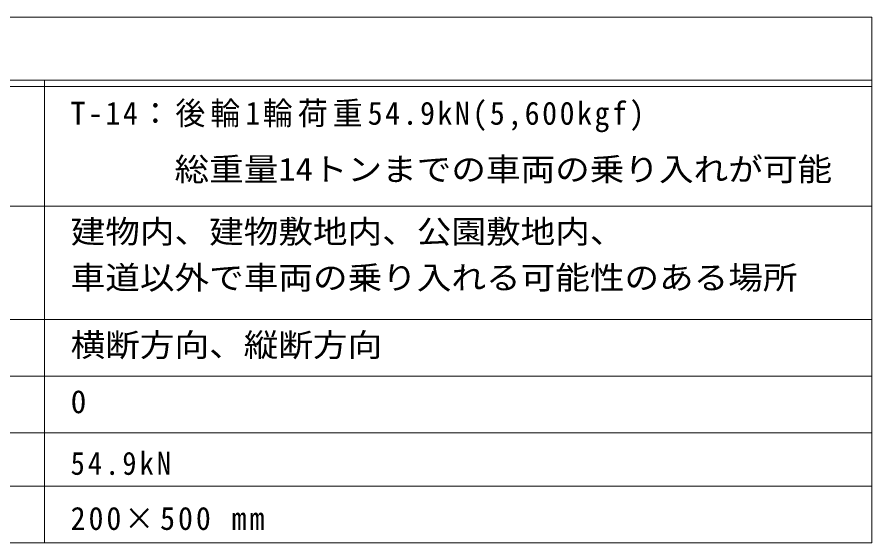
# Model space of a CAD drawing. Units: millimetres on the paper, enlarged 5 times. Extents: x -1763 to 1942, y -1329 to 1372.
# Drawn here: x 1262 to 1942, y 955 to 1372 of the extents above; entities that cross this region are included whole.
import ezdxf
from ezdxf.enums import TextEntityAlignment as Align

# ---------------------------------------------------------------- set-up
doc = ezdxf.new("R2010")
doc.units = ezdxf.units.MM
doc.header["$LTSCALE"] = 5
doc.layers.add('F-5_0018_躯\u3000寸法（�', color=7, linetype='Continuous', lineweight=9)
doc.layers.add('F-F_0034_建具ラベル�', color=3, linetype='Continuous', lineweight=9)
doc.styles.add('ＭＳ ゴシック', font='')
doc.styles.get('ＭＳ ゴシック').set_extended_font_data('MS Gothic')

msp = doc.modelspace()

# ---------------------------------------------------------------- linework, layer by layer
at = {"layer": 'F-5_0018_躯\u3000寸法（�'}
msp.add_line((1067.923, 1222.204), (1941.604, 1222.204), dxfattribs=at)
at = {"layer": 'F-F_0034_建具ラベル�', "color": 7}
for p, q in [((1067.923, 1372.204), (1941.604, 1372.204)), ((1941.604, 1372.204), (1941.604, 954.705)), ((1067.923, 1322.204), (1941.604, 1322.204)), ((1284.293, 1322.204), (1284.293, 954.705)), ((1067.923, 1317.204), (1941.604, 1317.204)), ((1067.923, 1222.204), (1941.604, 1222.204)), ((1067.923, 1132.204), (1941.604, 1132.204)), ((1941.604, 1087.204), (1067.923, 1087.204)), ((1067.923, 1042.205), (1941.604, 1042.205)), ((1067.923, 999.705), (1941.604, 999.705)), ((1067.923, 954.705), (1941.604, 954.705))]:
    msp.add_line(p, q, dxfattribs=at)

# ---------------------------------------------------------------- texts
at = {"layer": 'F-F_0034_建具ラベル�', "style": 'ＭＳ ゴシック', "width": 1.1}
for s, p in [('\u3000\u3000\u3000総重量14トンまでの車両の乗り入れが可能', (1304.961, 1236.704)), ('建物内、建物敷地内、公園敷地内、', (1304.961, 1187.204)), ('車道以外で車両の乗り入れる可能性のある場所', (1304.961, 1150.68)), ('横断方向、縦断方向', (1304.961, 1097.204))]:
    msp.add_text(s, height=18.33, dxfattribs=at).set_placement(p, align=Align.BOTTOM_LEFT)
at = {"layer": 'F-F_0034_建具ラベル�', "style": 'ＭＳ ゴシック'}
msp.add_text('0', height=18.33, dxfattribs=at).set_placement((1304.961, 1052.205), align=Align.BOTTOM_LEFT)
at = {"layer": 'F-F_0034_建具ラベル�', "char_height": 18.33, "attachment_point": 7, "style": 'ＭＳ ゴシック'}
for s, insert in [('\\T1.17;\\W0.95;T-14：後輪1輪荷重54.9kN(5,600kgf)', (1304.961, 1280.697)), ('\\T1.22;\\W0.9;54.9kN', (1304.961, 1008.455)), ('\\T1.2;\\W0.95;200×500\\~mm', (1304.961, 964.705))]:
    msp.add_mtext(s, dxfattribs=dict(at, insert=insert))

doc.saveas('drawing.dxf')
